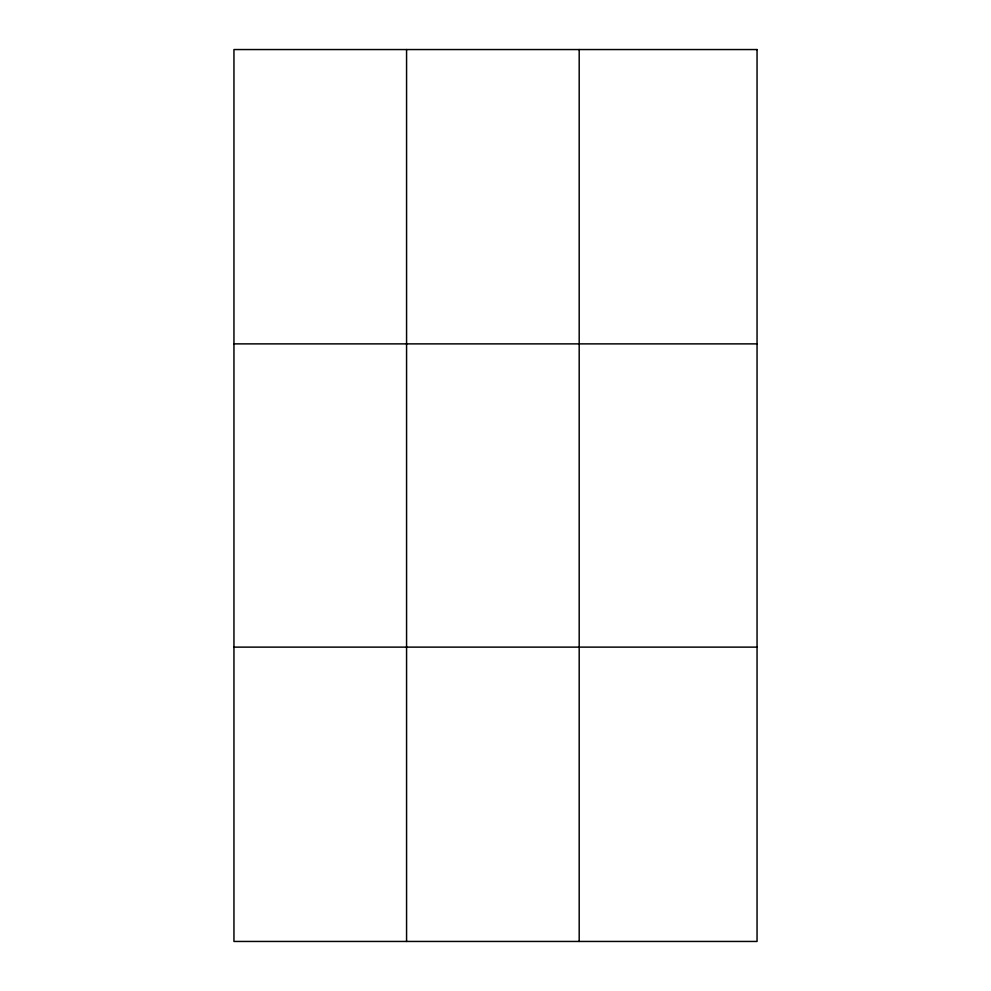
<?xml version="1.0" encoding="UTF-8"?>
<svg xmlns="http://www.w3.org/2000/svg" width="991" height="991" viewBox="0 0 991 991"><rect width="100%" height="100%" fill="white"/><g stroke="black" fill="none" stroke-linecap="round" stroke-linejoin="round"><path stroke-width="1.49" d="M406.57 941.45L406.57 49.55M579.19 941.45L579.19 49.55M233.95 343.877L757.05 343.877M233.95 647.123L757.05 647.123M757.05 49.55L757.05 941.45L233.95 941.45L233.95 49.55L757.05 49.55"/></g></svg>
